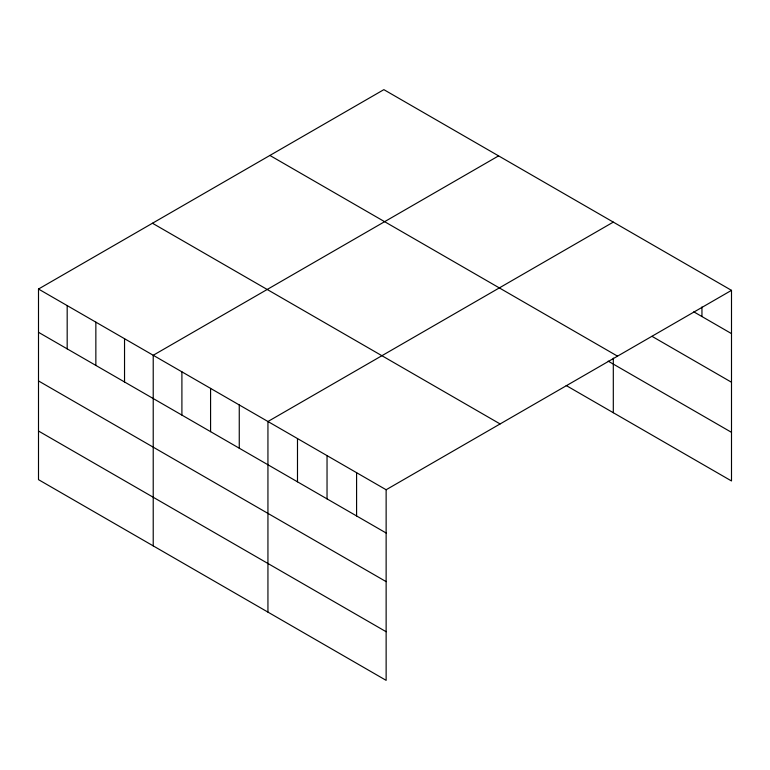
<?xml version="1.0" encoding="UTF-8"?>
<svg xmlns="http://www.w3.org/2000/svg" width="770" height="770" viewBox="0 0 770 770"><rect width="100%" height="100%" fill="white"/><g stroke="black" fill="none" stroke-linecap="round" stroke-linejoin="round"><path stroke-width="1.16" d="M38.5 289.039L386.136 489.749L386.136 680.353L38.5 479.652L38.5 289.039L383.864 89.647L731.5 290.348L731.5 480.961L566.191 385.52M498.585 155.877L153.22 355.278L153.22 545.882M613.305 222.106L267.941 421.508L267.941 612.112M386.136 489.749L731.5 290.348M693.799 311.84L731.5 333.612M652.026 336.346L731.5 382.238M269.895 155.444L617.53 356.154M608.184 361.14L731.5 432.336M152.47 223.242L500.105 423.943M38.5 332.303L386.136 533.004M38.5 380.929L386.136 581.629M38.5 431.027L386.136 631.727M701.951 306.941L701.951 316.547M613.305 358.127L613.305 412.72M356.587 472.684L356.587 515.948M327.038 455.628L327.038 498.883M297.489 438.563L297.489 481.828M239.258 404.953L239.258 448.207M210.576 388.388L210.576 431.652M181.903 371.833L181.903 415.088M124.538 338.713L124.538 381.978M95.855 322.158L95.855 365.413M67.183 305.603L67.183 348.858"/></g></svg>
